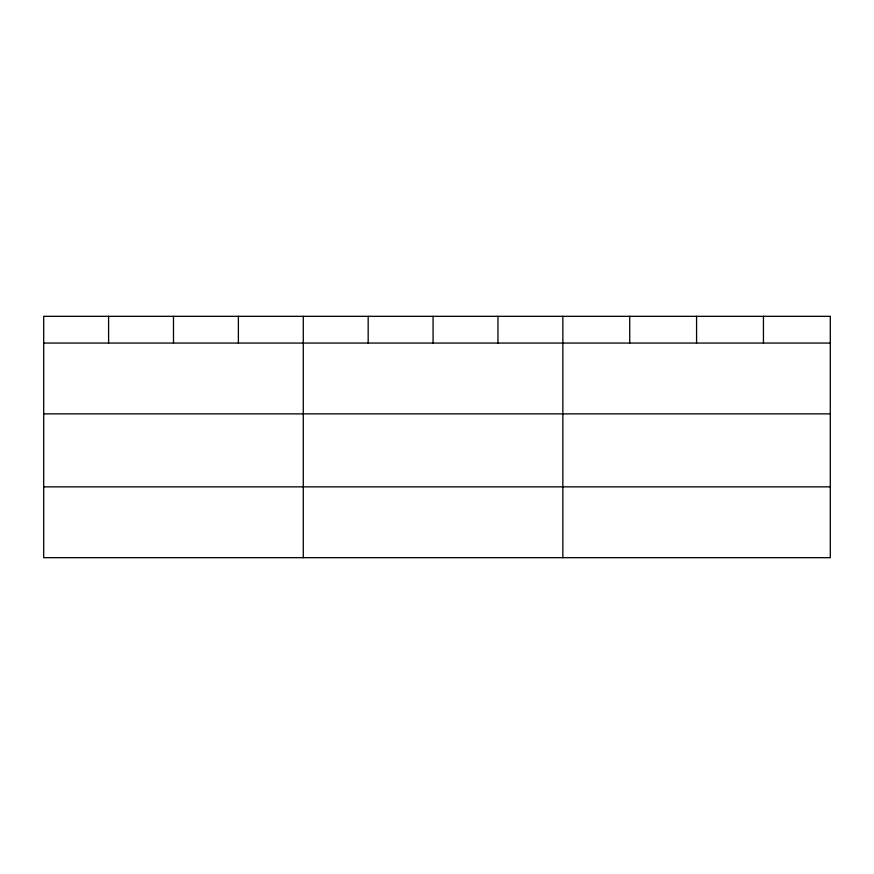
<?xml version="1.0" encoding="UTF-8"?>
<svg xmlns="http://www.w3.org/2000/svg" width="874" height="874" viewBox="0 0 874 874"><rect width="100%" height="100%" fill="white"/><g stroke="black" fill="none" stroke-linecap="round" stroke-linejoin="round"><path stroke-width="1.31" d="M830.3 413.872L830.3 316.322L43.7 316.322L43.7 557.678L830.3 557.678L830.3 413.872L43.7 413.872M43.7 343.056L830.3 343.056M43.7 486.851L830.3 486.851M763.439 316.322L763.439 343.056M696.578 316.322L696.578 343.056M629.717 316.322L629.717 343.056M562.856 316.322L562.856 557.678M497.962 316.322L497.962 343.056M433.067 316.322L433.067 343.056M368.173 316.322L368.173 343.056M303.278 316.322L303.278 557.678M238.383 316.322L238.383 343.056M173.489 316.322L173.489 343.056M108.595 316.322L108.595 343.056"/></g></svg>
